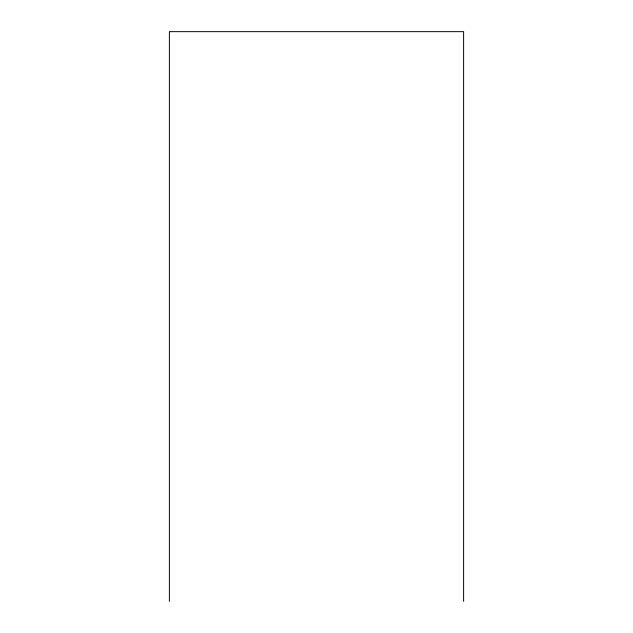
<?xml version="1.0" encoding="UTF-8"?>
<svg xmlns="http://www.w3.org/2000/svg" width="633" height="633" viewBox="0 0 633 633"><rect width="100%" height="100%" fill="white"/><g stroke="black" fill="none" stroke-linecap="round" stroke-linejoin="round"><path stroke-width="0.95" d="M463.609 601.35L463.609 31.65L169.391 31.65L169.391 601.35"/></g></svg>
